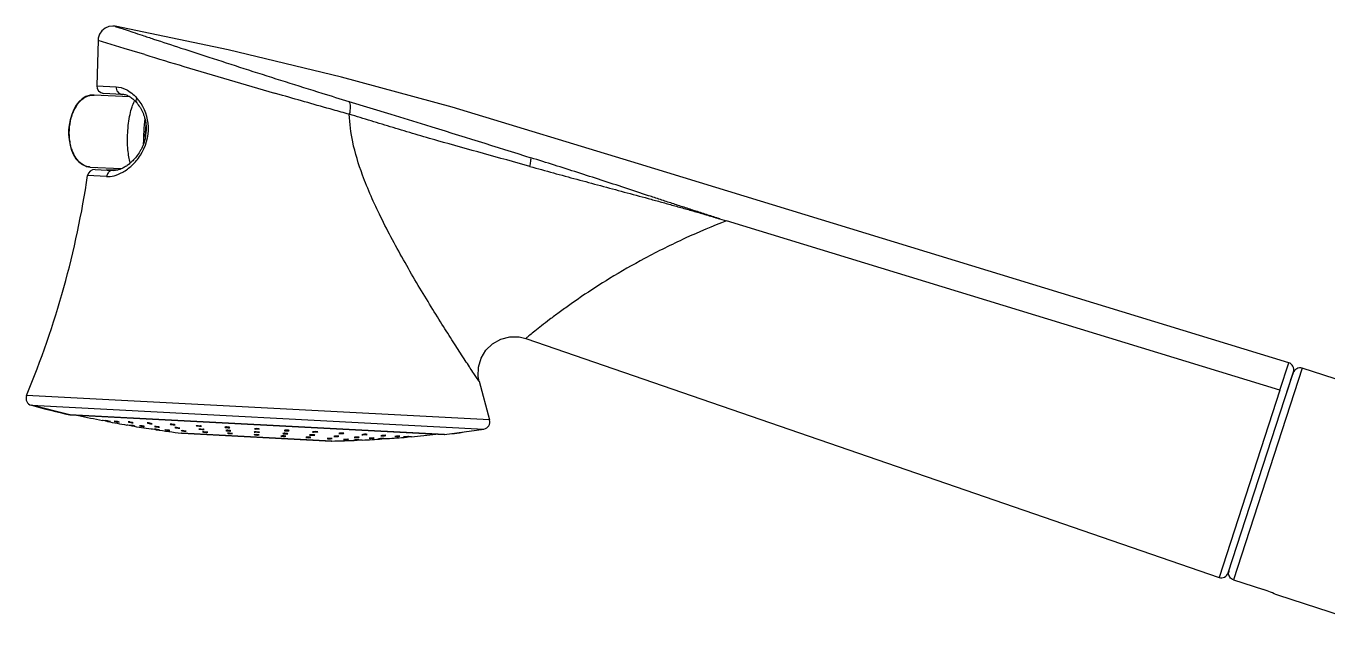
# Model space of a CAD drawing. Header units: millimetres. Extents: x 120 to 1856, y -818 to 764.
# Drawn here: x 1290.6 to 1471.3, y -491.2 to -406.2 of the extents above; entities that cross this region are included whole.
import ezdxf

# ---------------------------------------------------------------- set-up
doc = ezdxf.new("R2010")
doc.units = ezdxf.units.MM
doc.header["$LTSCALE"] = 0.1

msp = doc.modelspace()

# ---------------------------------------------------------------- linework, layer by layer
at = {"color": 7, "linetype": 'Continuous'}
for p, q in [((1300.5778, -408.1669), (1300.4007, -414.4372)), ((1304.2167, -409.275), (1300.5778, -408.1669)), ((1305.3258, -409.6113), (1304.2167, -409.275)), ((1307.0772, -410.141), (1305.3258, -409.6113)), ((1300.4007, -414.4372), (1300.3995, -414.4616)), ((1300.3995, -414.4618), (1303.0849, -414.6025)), ((1303.9226, -415.6478), (1301.3458, -415.5127)), ((1326.1882, -415.7887), (1325.0907, -415.4714)), ((1304.9463, -416.0018), (1300.0335, -415.7444)), ((1305.9448, -416.8205), (1305.6058, -416.4683)), ((1335.3895, -416.6378), (1341.2426, -418.4193)), ((1375.601, -425.2726), (1349.7329, -417.4278)), ((1296.5032, -420.5662), (1296.6048, -420.5715)), ((1307.1167, -421.5063), (1307.1568, -420.7406)), ((1307.2497, -420.8365), (1307.1524, -420.8328)), ((1307.122, -421.4142), (1307.1574, -421.4166)), ((1299.5101, -425.7306), (1303.7757, -425.9542)), ((1300.1821, -426.0663), (1302.6981, -426.1981)), ((1301.805, -426.0512), (1301.7998, -426.1511)), ((1301.8051, -426.0512), (1303.2336, -426.1261)), ((1465.877, -452.8728), (1375.601, -425.2726)), ((1301.7598, -427.0538), (1299.1408, -426.9166)), ((1386.8753, -432.9023), (1387.8371, -433.1963)), ((1464.641, -456.6759), (1387.8378, -433.1948)), ((1359.96, -449.5155), (1456.2003, -482.6537)), ((1467.747, -453.6452), (1458.2138, -482.9855)), ((1464.6567, -456.6843), (1465.875, -452.8773)), ((1492.5506, -461.7044), (1467.747, -453.6452)), ((1353.4788, -455.4453), (1354.944, -460.8011)), ((1457.477, -482.0172), (1466.5355, -454.1379)), ((1465.3772, -457.701), (1466.5179, -454.188)), ((1465.9717, -455.8729), (1466.235, -455.0618)), ((1466.5329, -454.142), (1466.235, -455.0618)), ((1464.6405, -456.6775), (1456.2003, -482.6537)), ((1354.944, -460.8011), (1290.6626, -457.4323)), ((1296.6644, -460.1156), (1291.326, -458.7809)), ((1291.326, -458.7809), (1354.1433, -462.073)), ((1296.7161, -460.1229), (1296.6644, -460.1156)), ((1348.6947, -462.8424), (1296.6644, -460.1156)), ((1296.7161, -460.1229), (1348.6425, -462.8442)), ((1301.2279, -460.8898), (1301.2018, -460.8847)), ((1301.3026, -460.9044), (1301.2279, -460.8898)), ((1301.5487, -460.9527), (1301.3026, -460.9044)), ((1301.6822, -460.9789), (1301.5487, -460.9527)), ((1301.889, -460.9518), (1301.6071, -460.9069)), ((1301.6071, -460.9069), (1301.7106, -460.9339)), ((1301.7947, -461.001), (1301.6822, -460.9789)), ((1301.7106, -460.9339), (1301.8858, -460.9704)), ((1301.8695, -461.0156), (1301.7947, -461.001)), ((1301.8956, -461.0208), (1301.8695, -461.0156)), ((1302.1973, -461.014), (1302.0222, -460.9775)), ((1302.1316, -461.0167), (1302.301, -461.041)), ((1302.301, -461.041), (1302.1973, -461.014)), ((1303.1547, -461.0177), (1302.8078, -460.9726)), ((1302.8078, -460.9726), (1302.9105, -461.0054)), ((1302.9105, -461.0054), (1303.0211, -461.0299)), ((1303.2882, -461.0793), (1303.4008, -461.096)), ((1303.3991, -461.0684), (1303.2887, -461.0439)), ((1303.502, -461.1012), (1303.3991, -461.0684)), ((1303.4008, -461.096), (1303.502, -461.1012)), ((1304.5904, -461.5172), (1304.5736, -461.5143)), ((1304.6394, -461.5257), (1304.5904, -461.5172)), ((1304.716, -461.5389), (1304.6394, -461.5257)), ((1304.9209, -461.5743), (1304.716, -461.5389)), ((1304.7576, -461.0794), (1304.8592, -461.1167)), ((1304.9107, -461.1289), (1305.156, -461.1754)), ((1305.1671, -461.6167), (1304.9209, -461.5743)), ((1305.2889, -461.5755), (1305.0173, -461.5386)), ((1305.0173, -461.5386), (1305.1203, -461.5627)), ((1305.2991, -461.1493), (1305.0546, -461.1029)), ((1305.1203, -461.5627), (1305.2869, -461.5934)), ((1305.242, -461.6296), (1305.1671, -461.6167)), ((1305.2683, -461.6342), (1305.242, -461.6296)), ((1305.2763, -461.1927), (1305.3736, -461.2028)), ((1305.4523, -461.1988), (1305.3504, -461.1615)), ((1305.3736, -461.2028), (1305.4523, -461.1988)), ((1305.609, -461.6322), (1305.4425, -461.6016)), ((1305.5362, -461.6347), (1305.7121, -461.6564)), ((1305.7121, -461.6564), (1305.609, -461.6322)), ((1306.6912, -461.6507), (1306.3268, -461.6104)), ((1306.3268, -461.6104), (1306.429, -461.6397)), ((1306.429, -461.6397), (1306.5227, -461.6582)), ((1306.7943, -461.7025), (1306.9923, -461.7245)), ((1306.9195, -461.6926), (1306.826, -461.6741)), ((1307.0219, -461.722), (1306.9195, -461.6926)), ((1306.9923, -461.7245), (1307.0219, -461.7222)), ((1307.3812, -461.2231), (1307.4817, -461.2637)), ((1307.4817, -461.2637), (1307.8592, -461.3294)), ((1307.9761, -461.2896), (1307.5987, -461.2238)), ((1307.9759, -462.0692), (1307.9496, -462.0653)), ((1308.0511, -462.0805), (1307.9759, -462.0692)), ((1308.0766, -461.3301), (1307.9761, -461.2896)), ((1308.164, -462.0973), (1308.0511, -462.0805)), ((1308.4308, -462.1371), (1308.164, -462.0973)), ((1308.5436, -462.1539), (1308.4308, -462.1371)), ((1308.6292, -461.7307), (1308.4359, -461.7259)), ((1308.4359, -461.7259), (1308.5372, -461.7592)), ((1308.449, -462.0915), (1308.4371, -462.092)), ((1308.4371, -462.092), (1308.4697, -462.1005)), ((1308.4999, -462.0962), (1308.449, -462.0915)), ((1308.4697, -462.1005), (1308.5396, -462.1132)), ((1308.5849, -462.1064), (1308.4999, -462.0962)), ((1308.5372, -461.7592), (1308.5663, -461.7653)), ((1308.5396, -462.1132), (1308.8758, -462.1644)), ((1308.6188, -462.1651), (1308.5436, -462.1539)), ((1308.5658, -461.7653), (1308.9388, -461.8227)), ((1309.03, -462.1722), (1308.5849, -462.1064)), ((1308.6451, -462.169), (1308.6188, -462.1651)), ((1309.0017, -461.7881), (1308.6292, -461.7307)), ((1308.9388, -461.8227), (1309.1315, -461.8275)), ((1308.9849, -462.179), (1309.0699, -462.1893)), ((1309.03, -461.7942), (1309.0011, -461.7881)), ((1309.1315, -461.8275), (1309.03, -461.7942)), ((1309.0999, -462.1849), (1309.03, -462.1722)), ((1309.0699, -462.1893), (1309.1207, -462.194)), ((1309.1327, -462.1934), (1309.0999, -462.1849)), ((1309.1207, -462.1939), (1309.1327, -462.1934)), ((1309.9137, -462.1683), (1309.8666, -462.1703)), ((1309.8666, -462.1703), (1309.9086, -462.1841)), ((1309.9086, -462.1841), (1309.9685, -462.1961)), ((1310.4605, -462.2392), (1309.9137, -462.1683)), ((1309.9685, -462.1961), (1310.0732, -462.2139)), ((1310.3221, -462.2483), (1310.4332, -462.2605)), ((1310.5626, -462.265), (1310.4605, -462.2392)), ((1310.4621, -462.2632), (1310.5155, -462.2671)), ((1310.5155, -462.2671), (1310.5626, -462.265)), ((1310.5783, -461.3982), (1310.6357, -461.4289)), ((1310.6357, -461.4289), (1310.6627, -461.4367)), ((1310.6778, -461.4407), (1310.9901, -461.4935)), ((1311.1747, -461.4476), (1310.8192, -461.3905)), ((1311.217, -461.4594), (1311.1747, -461.4476)), ((1311.2744, -461.4901), (1311.217, -461.4594)), ((1311.4687, -461.8778), (1311.2389, -461.8793)), ((1311.2389, -461.8793), (1311.3138, -461.9093)), ((1311.3138, -461.9093), (1311.3304, -461.9132)), ((1311.3393, -461.9152), (1311.7053, -461.9694)), ((1311.8346, -461.9319), (1311.4687, -461.8778)), ((1311.7053, -461.9694), (1311.9338, -461.9705)), ((1311.8603, -461.9379), (1311.8339, -461.9319)), ((1311.9352, -461.9679), (1311.8603, -461.9379)), ((1312.1404, -462.2948), (1312.2432, -462.2904)), ((1312.177, -462.3099), (1312.1404, -462.2948)), ((1333.0198, -463.7356), (1312.16, -462.6424)), ((1312.1947, -462.6454), (1312.16, -462.6424)), ((1312.2415, -462.3239), (1312.177, -462.3099)), ((1312.1947, -462.6454), (1332.985, -463.735)), ((1312.2415, -462.3239), (1312.3546, -462.3427)), ((1312.7357, -462.3498), (1312.2432, -462.2904)), ((1312.6211, -462.3749), (1312.734, -462.3833)), ((1312.734, -462.3832), (1312.8098, -462.3847)), ((1312.8369, -462.3789), (1312.7357, -462.3498)), ((1312.8098, -462.3847), (1312.8369, -462.3789)), ((1314.2515, -461.6184), (1314.2259, -461.598)), ((1314.2515, -461.6184), (1314.2955, -461.6334)), ((1314.3246, -461.641), (1314.6544, -461.6888)), ((1314.3827, -461.5764), (1314.491, -461.5816)), ((1314.491, -461.5816), (1314.824, -461.6296)), ((1314.5954, -462.0631), (1314.7428, -462.0479)), ((1314.6291, -462.083), (1314.5954, -462.0631)), ((1314.6291, -462.083), (1314.6697, -462.0943)), ((1314.6544, -461.6888), (1314.7636, -461.6943)), ((1314.6951, -462.1001), (1315.0157, -462.1438)), ((1314.7428, -462.0479), (1314.8521, -462.0536)), ((1314.7636, -461.6943), (1314.9064, -461.6847)), ((1314.8661, -461.6411), (1314.824, -461.6296)), ((1314.8521, -462.0536), (1315.1927, -462.0989)), ((1314.8973, -461.6523), (1314.8661, -461.6411)), ((1314.9229, -461.6727), (1314.8973, -461.6523)), ((1314.9064, -461.6847), (1314.9229, -461.6727)), ((1315.0157, -462.1438), (1315.2881, -462.1413)), ((1315.2791, -462.4494), (1315.1034, -462.457)), ((1315.1034, -462.457), (1315.2039, -462.4878)), ((1315.2298, -462.1076), (1315.1927, -462.0989)), ((1315.2039, -462.4878), (1315.2963, -462.5026)), ((1315.2589, -462.116), (1315.2298, -462.1076)), ((1315.2926, -462.1359), (1315.2589, -462.116)), ((1315.7, -462.4965), (1315.2791, -462.4494)), ((1315.6251, -462.5348), (1315.7218, -462.5377)), ((1315.8007, -462.5272), (1315.7, -462.4965)), ((1315.7218, -462.5377), (1315.8007, -462.5272)), ((1318.1836, -461.8146), (1318.1898, -461.8248)), ((1318.3184, -461.7871), (1318.1892, -461.8068)), ((1318.1898, -461.8248), (1318.2399, -461.8463)), ((1318.2399, -461.8463), (1318.2818, -461.857)), ((1318.2818, -461.857), (1318.6539, -461.8983)), ((1318.4309, -461.7879), (1318.3184, -461.7871)), ((1318.3371, -462.2679), (1318.3454, -462.2778)), ((1318.4667, -462.2468), (1318.3412, -462.2624)), ((1318.3454, -462.2778), (1318.3958, -462.2955)), ((1318.3958, -462.2955), (1318.4363, -462.3045)), ((1318.7832, -461.8286), (1318.4309, -461.7879)), ((1318.4363, -462.3045), (1318.8107, -462.3434)), ((1318.5793, -462.2485), (1318.4667, -462.2468)), ((1318.5542, -462.646), (1318.6543, -462.6766)), ((1318.9358, -462.2867), (1318.5793, -462.2485)), ((1318.6543, -462.6766), (1318.8709, -462.7029)), ((1318.8422, -461.8447), (1318.7832, -461.8286)), ((1319.152, -462.6693), (1318.8145, -462.6347)), ((1318.8754, -461.8608), (1318.8422, -461.8447)), ((1318.8817, -461.8708), (1318.8754, -461.8608)), ((1318.993, -462.3002), (1318.9358, -462.2867)), ((1319.0269, -462.3135), (1318.993, -462.3002)), ((1319.0352, -462.3231), (1319.0269, -462.3135)), ((1319.2523, -462.7), (1319.152, -462.6693)), ((1322.2974, -462.4709), (1322.2764, -462.4838)), ((1322.2764, -462.4838), (1322.3755, -462.5183)), ((1322.5537, -462.4575), (1322.2974, -462.4709)), ((1322.3209, -462.0245), (1322.2996, -462.0402)), ((1322.2996, -462.0402), (1322.3977, -462.0802)), ((1322.5781, -462.006), (1322.3209, -462.0245)), ((1322.701, -462.5467), (1322.3755, -462.5183)), ((1322.7232, -462.111), (1322.3977, -462.0802)), ((1322.8761, -462.4859), (1322.5537, -462.4575)), ((1322.9003, -462.0367), (1322.5781, -462.006)), ((1322.8091, -462.5471), (1322.701, -462.5467)), ((1322.8315, -462.1104), (1322.7232, -462.111)), ((1322.9754, -462.5204), (1322.8761, -462.4859)), ((1322.9987, -462.0768), (1322.9003, -462.0367)), ((1326.4228, -462.2563), (1326.4156, -462.2657)), ((1326.4156, -462.2657), (1326.4897, -462.2978)), ((1326.5816, -462.2284), (1326.4286, -462.2531)), ((1326.5141, -462.3023), (1326.8627, -462.3235)), ((1326.6972, -462.2247), (1326.5816, -462.2284)), ((1327.017, -462.2462), (1326.6972, -462.2247)), ((1326.8627, -462.3235), (1326.9752, -462.3183)), ((1326.9752, -462.3183), (1327.0608, -462.3075)), ((1327.0814, -462.2606), (1327.017, -462.2462)), ((1327.0608, -462.3075), (1327.1084, -462.2922)), ((1327.1156, -462.2829), (1327.0814, -462.2606)), ((1327.1084, -462.2922), (1327.1157, -462.2828)), ((1330.401, -462.4648), (1330.3734, -462.4824)), ((1330.3734, -462.4824), (1330.3986, -462.4998)), ((1330.3986, -462.4998), (1330.4726, -462.5145)), ((1330.4589, -462.4524), (1330.401, -462.4648)), ((1330.5657, -462.5232), (1330.4726, -462.5145)), ((1330.7892, -462.5267), (1330.5657, -462.5232)), ((1330.9854, -462.5115), (1330.7892, -462.5267)), ((1331.049, -462.4636), (1330.975, -462.4489)), ((1331.0468, -462.4986), (1330.9854, -462.5115)), ((1331.0468, -462.4986), (1331.0744, -462.481)), ((1331.0744, -462.481), (1331.049, -462.4636)), ((1334.0813, -462.6577), (1334.021, -462.6823)), ((1334.021, -462.6823), (1334.0791, -462.7036)), ((1334.7229, -462.6636), (1334.6224, -462.6371)), ((1334.6625, -462.6881), (1334.7229, -462.6636)), ((1348.6947, -462.8424), (1354.1433, -462.073)), ((1318.9919, -462.7112), (1319.1877, -462.7137)), ((1319.1877, -462.7137), (1319.2523, -462.7)), ((1322.3573, -462.8776), (1322.2573, -462.8487)), ((1322.3573, -462.8776), (1322.4297, -462.8868)), ((1322.4297, -462.8868), (1322.605, -462.9006)), ((1322.8561, -462.8564), (1322.6085, -462.8335)), ((1322.7385, -462.905), (1322.9563, -462.8854)), ((1322.9563, -462.8854), (1322.8561, -462.8564)), ((1326.149, -463.028), (1325.9603, -463.0515)), ((1325.9603, -463.0515), (1326.0607, -463.0771)), ((1326.0607, -463.0771), (1326.2181, -463.0899)), ((1326.4025, -463.0323), (1326.149, -463.028)), ((1326.2249, -462.6907), (1326.2156, -462.6995)), ((1326.2156, -462.6995), (1326.2798, -462.7248)), ((1326.247, -462.6837), (1326.2249, -462.6907)), ((1326.2798, -462.7248), (1326.3151, -462.7306)), ((1326.3151, -462.7306), (1326.659, -462.7501)), ((1326.5597, -463.0451), (1326.4025, -463.0323)), ((1326.4424, -463.0948), (1326.5395, -463.0919)), ((1326.5395, -463.0919), (1326.6602, -463.0708)), ((1326.6602, -463.0708), (1326.5597, -463.0451)), ((1326.659, -462.7501), (1326.7707, -462.7466)), ((1326.7707, -462.7466), (1326.8568, -462.7384)), ((1326.8823, -462.6993), (1326.816, -462.6865)), ((1326.8568, -462.7384), (1326.9064, -462.7264)), ((1326.9156, -462.7176), (1326.8823, -462.6993)), ((1326.9064, -462.7264), (1326.9156, -462.7175)), ((1329.411, -463.2405), (1329.512, -463.2614)), ((1329.512, -463.2614), (1329.5849, -463.2664)), ((1329.5849, -463.2664), (1329.8279, -463.2708)), ((1329.938, -463.2177), (1329.6952, -463.2132)), ((1329.8279, -463.2708), (1330.0383, -463.261)), ((1330.0107, -463.2226), (1329.938, -463.2177)), ((1329.9929, -462.8882), (1329.9573, -462.9044)), ((1329.9573, -462.9044), (1329.9953, -462.9216)), ((1330.0476, -462.8795), (1329.9929, -462.8882)), ((1329.9953, -462.9216), (1330.0575, -462.9309)), ((1330.1118, -463.2436), (1330.0107, -463.2226)), ((1330.0383, -463.261), (1330.1118, -463.2436)), ((1330.0575, -462.9309), (1330.1668, -462.939)), ((1330.4279, -462.9399), (1330.5421, -462.9326)), ((1330.6203, -462.8878), (1330.5578, -462.8785)), ((1330.5689, -462.9297), (1330.6227, -462.9212)), ((1330.6582, -462.905), (1330.6203, -462.8878)), ((1330.6227, -462.9212), (1330.6582, -462.905)), ((1332.5919, -463.3775), (1332.3741, -463.4028)), ((1332.3741, -463.4028), (1332.476, -463.4179)), ((1332.476, -463.418), (1332.8579, -463.4172)), ((1332.9738, -463.3769), (1332.5919, -463.3775)), ((1332.8579, -463.4172), (1333.0756, -463.392)), ((1333.0756, -463.392), (1332.9738, -463.3769)), ((1332.985, -463.735), (1333.0198, -463.7356)), ((1333.3915, -463.0663), (1333.3138, -463.0882)), ((1333.3138, -463.0882), (1333.3868, -463.1066)), ((1333.415, -463.109), (1333.5102, -463.1132)), ((1333.5102, -463.1132), (1333.7404, -463.1107)), ((1333.7404, -463.1107), (1333.9213, -463.0971)), ((1334.0156, -463.073), (1333.9142, -463.0523)), ((1333.938, -463.095), (1334.0156, -463.073)), ((1334.0791, -462.7036), (1334.1213, -462.7086)), ((1334.1213, -462.7086), (1334.2215, -462.7143)), ((1334.2215, -462.7143), (1334.4637, -462.7103)), ((1334.4637, -462.7103), (1334.5756, -462.701)), ((1334.5756, -462.701), (1334.6345, -462.6931)), ((1334.6345, -462.6931), (1334.6625, -462.6881)), ((1334.8973, -463.5037), (1334.6479, -463.5273)), ((1334.6479, -463.5273), (1334.6945, -463.5342)), ((1334.6945, -463.5342), (1334.7298, -463.5356)), ((1334.7507, -463.536), (1335.1008, -463.5295)), ((1335.247, -463.4971), (1334.8973, -463.5037)), ((1335.1008, -463.5295), (1335.2125, -463.5233)), ((1335.2125, -463.5233), (1335.3432, -463.5093)), ((1335.3034, -463.4989), (1335.247, -463.4971)), ((1335.35, -463.5058), (1335.3034, -463.4989)), ((1336.0774, -463.6055), (1336.0893, -463.6073)), ((1336.1991, -463.5941), (1336.0796, -463.6045)), ((1336.2501, -463.2162), (1336.1168, -463.2418)), ((1336.1168, -463.2418), (1336.2191, -463.256)), ((1336.1809, -463.6075), (1336.5454, -463.595)), ((1336.2191, -463.256), (1336.3234, -463.2571)), ((1336.7168, -463.1992), (1336.2501, -463.2162)), ((1336.6762, -463.5754), (1336.3119, -463.588)), ((1336.5915, -463.6311), (1336.5649, -463.6322)), ((1336.5731, -463.248), (1336.686, -463.239)), ((1336.6674, -463.6278), (1336.5915, -463.6311)), ((1336.6582, -463.5888), (1336.7777, -463.5784)), ((1336.7691, -463.6234), (1336.6674, -463.6278)), ((1336.686, -463.239), (1336.7651, -463.2293)), ((1336.768, -463.5756), (1336.716, -463.575)), ((1336.8193, -463.2134), (1336.7168, -463.1992)), ((1336.7651, -463.2293), (1336.8193, -463.2134)), ((1336.7799, -463.5774), (1336.768, -463.5756)), ((1336.7815, -463.6229), (1336.7691, -463.6234)), ((1337.1649, -463.6062), (1336.7815, -463.6229)), ((1337.2674, -463.6018), (1337.1649, -463.6062)), ((1337.3222, -462.8275), (1337.218, -462.8573)), ((1337.218, -462.8573), (1337.3196, -462.877)), ((1337.4105, -462.8795), (1337.3196, -462.877)), ((1337.7277, -462.8641), (1337.4105, -462.8795)), ((1337.8165, -462.8534), (1337.7277, -462.8641)), ((1337.8165, -462.8534), (1337.8936, -462.8383)), ((1337.9207, -462.8236), (1337.8191, -462.804)), ((1337.8936, -462.8383), (1337.9207, -462.8236)), ((1338.4258, -463.3302), (1338.2259, -463.3573)), ((1338.2259, -463.3573), (1338.3293, -463.3644)), ((1338.3293, -463.3644), (1338.4263, -463.3626)), ((1338.8254, -463.3118), (1338.4258, -463.3302)), ((1338.7291, -463.3461), (1338.8369, -463.3361)), ((1338.9289, -463.319), (1338.8254, -463.3118)), ((1338.8369, -463.3361), (1338.9289, -463.319)), ((1339.8092, -463.4027), (1339.5354, -463.429)), ((1339.5354, -463.429), (1339.6396, -463.429)), ((1339.6396, -463.429), (1339.8478, -463.4184)), ((1340.1343, -463.3845), (1339.8092, -463.4027)), ((1339.9992, -462.9678), (1339.8417, -463.001)), ((1339.8417, -463.001), (1339.9446, -463.0139)), ((1339.9446, -463.0139), (1340.0421, -463.0128)), ((1339.9648, -463.4108), (1340.1706, -463.3942)), ((1340.0057, -463.4515), (1339.9791, -463.4533)), ((1340.4419, -462.9422), (1339.9992, -462.9678)), ((1340.0817, -463.4465), (1340.0057, -463.4515)), ((1340.1959, -463.4389), (1340.0817, -463.4465)), ((1340.2387, -463.3845), (1340.1343, -463.3845)), ((1340.1706, -463.3942), (1340.2387, -463.3845)), ((1340.3308, -463.43), (1340.1959, -463.4389)), ((1340.568, -463.4143), (1340.3308, -463.43)), ((1340.3875, -462.9882), (1340.4777, -462.9755)), ((1340.545, -462.955), (1340.4419, -462.9422)), ((1340.4777, -462.9755), (1340.545, -462.955)), ((1340.6018, -463.4121), (1340.568, -463.4143)), ((1340.65, -463.4089), (1340.6018, -463.4121)), ((1340.6825, -463.4067), (1340.65, -463.4089)), ((1340.6825, -463.4067), (1340.6652, -463.4079)), ((1342.0096, -463.0732), (1341.7914, -463.1078)), ((1341.7914, -463.1078), (1341.8956, -463.1132)), ((1341.8956, -463.1132), (1342.0117, -463.1081)), ((1342.391, -463.0473), (1342.0096, -463.0732)), ((1342.3762, -463.0761), (1342.2771, -463.0872)), ((1342.4953, -463.0526), (1342.3762, -463.0761)), ((1342.391, -463.0473), (1342.4953, -463.0526)), ((1343.276, -463.1396), (1342.9922, -463.1736)), ((1342.9922, -463.1736), (1343.0972, -463.1714)), ((1343.0972, -463.1714), (1343.2987, -463.1566)), ((1343.5911, -463.1149), (1343.276, -463.1396)), ((1343.4239, -463.1934), (1343.3974, -463.1958)), ((1343.4124, -463.1467), (1343.6246, -463.1247)), ((1343.4998, -463.1867), (1343.4239, -463.1934)), ((1343.5952, -463.1782), (1343.4998, -463.1867)), ((1343.6963, -463.1127), (1343.5911, -463.1149)), ((1343.6142, -463.1765), (1343.5952, -463.1782)), ((1343.7496, -463.1644), (1343.6142, -463.1765)), ((1343.6246, -463.1247), (1343.6963, -463.1127)), ((1343.9872, -463.1432), (1343.7496, -463.1644)), ((1344.021, -463.1402), (1343.9872, -463.1432)), ((1344.0752, -463.1353), (1344.021, -463.1402)), ((1344.1017, -463.133), (1344.0752, -463.1353)), ((1348.6425, -462.8442), (1348.6947, -462.8424)), ((1458.2138, -482.9855), (1462.3509, -484.3297)), ((1482.971, -491.1871), (1464.3493, -485.1366))]:
    msp.add_line(p, q, dxfattribs=at)
for points in [[(1302.9575, -406.2112), (1302.658, -406.1765), (1302.0957, -406.2338), (1301.5529, -406.4582), (1301.0945, -406.8343), (1300.7685, -407.3227), (1300.6024, -407.863), (1300.5778, -408.1669)], [(1349.7329, -417.4278), (1334.3882, -413.2436), (1318.6419, -409.4659), (1302.9575, -406.2112)], [(1300.0335, -415.7444), (1299.4842, -415.7802), (1298.9085, -415.9608), (1298.3822, -416.2744), (1297.9371, -416.6807), (1297.5535, -417.1717), (1297.213, -417.767), (1296.9279, -418.443), (1296.7095, -419.1702), (1296.5668, -419.9106), (1296.5032, -420.5662)], [(1296.5032, -420.5662), (1296.4977, -421.2227), (1296.5614, -421.9714), (1296.7008, -422.7134), (1296.9116, -423.4128), (1297.1871, -424.0412), (1297.5188, -424.5746), (1297.9201, -425.029), (1298.4104, -425.3974), (1298.9643, -425.6375), (1299.51, -425.7306)], [(1353.4824, -455.4597), (1353.3612, -454.7809), (1353.388, -453.4978), (1353.747, -452.2489), (1354.421, -451.1281), (1355.3438, -450.2344), (1356.4904, -449.5947), (1357.7559, -449.2764), (1359.0586, -449.296), (1359.9601, -449.5154)]]:
    msp.add_lwpolyline(points, dxfattribs=at)
for centre, radius, start, end in [((1818.3238, 1283.1657), 1768.8021, 253.1997785, 253.383543), ((1771.1044, 1124.3366), 1603.1026, 253.3774019, 253.8460542), ((1301.3981, -414.5141), 1, 177, 267), ((1698.6982, 763.2359), 1234.5429, 252.7045587, 252.8852591), ((1299.8919, -417.9137), 2.172, 100.280473, 101.702669), ((1307.8487, -417.8967), 2.5411, 148.6096, 149.693775), ((1300.2016, -421.1696), 7.6395, 37.224361, 41.438473), ((1330.2913, -421.9323), 23.1652, 174.621326, 177.051224), ((1301.4248, -420.4573), 5.8472, 349.560768, 355.89034), ((1301.489, -420.4652), 5.7826, 355.922504, 357.279089), ((1331.9721, -422.8089), 24.8895, 177.000035, 177.463369), ((1299.5961, -423.5583), 2.1721, 251.932138, 253.798139), ((1300.1298, -427.0649), 1, 87, 171.469785), ((1170.5789, -407.6336), 130, 337.476201, 351.469785), ((1465.5816, -453.8334), 1.0001, 342.291413, 72.941436), ((1467.438, -454.5963), 1, 72, 162), ((1291.5863, -457.8154), 1, 157.476201, 254.912861), ((1330.4212, -313.7581), 150.2, 254.912861, 257.012049), ((1330.4212, -313.7581), 150, 257.470867, 258.767191), ((1353.9853, -461.0855), 1, 279.087139, 16.523799), ((1304.3701, -448.486), 12.7292, 258.745816, 259.356555), ((1299.5303, -473.5004), 12.7684, 78.745763, 79.354659), ((1330.4212, -313.7581), 150, 259.037243, 260.077413), ((1303.9264, -450.8682), 10.306, 259.334782, 259.971117), ((1304.2672, -455.0285), 6.1294, 258.269933, 259.545148), ((1302.0406, -467.0548), 6.1391, 78.269886, 79.54454), ((1304.2556, -455.1213), 6.036, 259.493549, 260.77658), ((1305.3786, -459.0452), 2.1357, 255.924168, 257.343738), ((1305.742, -457.5263), 3.6959, 260.877096, 262.76103), ((1330.4212, -313.7581), 150, 260.346659, 261.384045), ((1307.5586, -448.6591), 13.1322, 260.038825, 260.718478), ((1303.1659, -474.5643), 13.1611, 80.038779, 80.716966), ((1304.8303, -463.2371), 2.1398, 75.932169, 77.343972), ((1307.1728, -451.0374), 10.7229, 260.703334, 261.221115), ((1307.6472, -455.5869), 6.1745, 259.506741, 260.775691), ((1307.7013, -455.2904), 6.4759, 260.723169, 261.948718), ((1305.7003, -467.7521), 6.1814, 79.506689, 80.774673), ((1330.4212, -313.7581), 150, 261.652631, 263.007363), ((1310.2613, -452.2368), 10.0238, 262.054597, 262.683789), ((1311.155, -455.3193), 6.9789, 261.082422, 263.145565), ((1310.7171, -459.3331), 2.9412, 264.461777, 265.026642), ((1310.922, -460.4755), 0.9956, 254.903058, 255.803552), ((1311.4262, -461.4817), 0.4421, 257.484063, 258.744621), ((1313.0616, -457.6019), 4.7933, 261.517923, 264.72702), ((1314.51, -460.8717), 0.7914, 254.268271, 256.445755), ((1314.902, -461.1296), 0.9922, 256.459748, 257.967082), ((1315.8082, -458.8817), 3.6569, 261.953071, 263.669925), ((1315.8666, -458.3871), 4.155, 263.621013, 265.194717), ((1315.8064, -459.139), 3.4007, 265.144355, 266.94372), ((1318.7044, -460.0966), 1.8024, 268.392613, 270.309949), ((1318.8841, -460.2099), 2.1348, 268.02784, 269.647548), ((1326.6362, -461.5699), 0.7425, 258.622916, 260.531842), ((1330.4212, -313.7581), 150.2, 276.987951, 279.087139), ((1319.1859, -459.0309), 3.6854, 265.096531, 266.98346), ((1322.7845, -459.5234), 3.382, 266.957816, 269.220226), ((1326.4067, -459.5361), 3.5588, 266.961578, 270.574485), ((1330.177, -463.974), 1.1021, 95.951174, 96.742048), ((1330.3083, -459.9028), 3.0395, 267.332777, 272.256351), ((1330.4314, -461.7734), 1.1645, 275.457022, 276.785734), ((1330.4212, -313.7581), 150, 270.992637, 272.347364), ((1333.4915, -462.0282), 1.0835, 264.456984, 265.954511), ((1333.7913, -462.0222), 1.0827, 276.899855, 277.788124), ((1334.7887, -461.2725), 2.2638, 268.508234, 269.035921), ((1336.1204, -459.8539), 3.7541, 270.316895, 270.923998), ((1336.7803, -473.2341), 9.6574, 92.780095, 93.450356), ((1336.2851, -458.7542), 4.503, 270.487469, 273.667363), ((1336.0777, -453.9646), 9.6417, 272.780476, 273.45168), ((1336.7375, -467.3556), 3.7807, 90.325653, 90.929265), ((1330.4212, -313.7581), 150, 272.615967, 273.653336), ((1338.2461, -457.4758), 5.8896, 271.752882, 272.646029), ((1338.2306, -456.9914), 6.3742, 272.584655, 274.485642), ((1339.0507, -450.2001), 13.2423, 273.45097, 273.958214), ((1339.9269, -459.065), 3.9495, 271.672674, 273.347831), ((1339.9032, -458.5932), 4.4219, 273.296407, 274.851278), ((1339.9902, -459.5756), 3.4356, 274.790929, 276.640715), ((1330.4212, -313.7581), 150, 273.922598, 274.962747), ((1341.6646, -457.0483), 6.0697, 273.278021, 274.517347), ((1341.6653, -456.9891), 6.1288, 274.468095, 275.729881), ((1342.2414, -450.4089), 12.7915, 274.741259, 275.252699), ((1330.4212, -313.7581), 150, 275.23282, 276.529133), ((1456.5259, -481.7082), 1, 251, 342), ((1458.5419, -482.0313), 1.0169, 175.860747, 179.640601), ((1458.552, -482.0321), 1.027, 162.043677, 175.857458), ((1457.4684, -499.3007), 15.7471, 64.089454, 71.937182)]:
    msp.add_arc(centre, radius, start, end, dxfattribs=at)
msp.add_ellipse((1307.4725, -421.1411), major_axis=(0.2617, 4.9931), ratio=0.11205702, start_param=1.14560212, end_param=1.85838934, dxfattribs=at)
for points, knots in [([(1302.9575, -406.2112), (1302.9037, -406.2008), (1303.3704, -406.3375), (1303.5869, -406.4259), (1304.4872, -406.7155), (1305.4734, -407.0473), (1306.8099, -407.4886), (1309.0261, -408.2201), (1312.3053, -409.2962), (1316.6889, -410.7218), (1323.2158, -412.8234), (1328.259, -414.4239), (1331.6699, -415.4864)], [0, 0, 0, 0, 0.00544685, 0.02184334, 0.04861243, 0.08528738, 0.13139394, 0.18625817, 0.31835027, 0.4739055, 0.64480491, 1, 1, 1, 1]), ([(1303.0849, -414.6025), (1303.0718, -414.8534), (1303.2102, -415.3685), (1303.6912, -415.6356), (1303.9226, -415.6478)], [0, 0, 0, 0, 0.5203208, 1, 1, 1, 1]), ([(1303.085, -414.6016), (1303.5621, -414.6267), (1304.6445, -414.9492), (1305.5134, -415.6582), (1305.9288, -416.1133)], [0, 0, 0, 0, 0.43672101, 1, 1, 1, 1]), ([(1305.6058, -416.4683), (1305.545, -416.4116), (1305.3968, -416.2817), (1305.1622, -416.1055), (1304.8187, -415.893), (1304.4778, -415.7475), (1304.1955, -415.6795), (1304.0376, -415.6562), (1303.9612, -415.6498), (1303.9226, -415.6478)], [0, 0, 0, 0, 0.10432295, 0.25360246, 0.40288197, 0.70144098, 0.85072049, 0.92536025, 1, 1, 1, 1]), ([(1296.6063, -420.5716), (1296.6362, -420.0166), (1296.7605, -419.2005), (1297.0966, -418.1878), (1297.6249, -417.0575), (1298.3297, -416.2243), (1299.0155, -415.9258)], [0, 0, 0, 0, 0.30690465, 0.45177993, 0.58698147, 1, 1, 1, 1]), ([(1299.0155, -415.9258), (1299.0518, -415.91), (1299.1933, -415.8526), (1299.3407, -415.8098), (1299.4514, -415.7869)], [0, 0, 0, 0, 0.2592497, 1, 1, 1, 1]), ([(1299.5043, -415.7766), (1299.5494, -415.7684), (1299.7245, -415.7423), (1299.9025, -415.7376), (1300.0336, -415.7444)], [0, 0, 0, 0, 0.25865536, 1, 1, 1, 1]), ([(1301.7598, -427.0538), (1302.1091, -427.0679), (1302.8998, -426.9747), (1304.1191, -426.4537), (1305.3867, -425.495), (1307.0221, -423.5646), (1308.0235, -420.2279), (1307.0518, -417.5606), (1306.2847, -416.5482)], [0, 0, 0, 0, 0.0765404, 0.17151217, 0.28705268, 0.42138822, 0.72187585, 1, 1, 1, 1]), ([(1304.6983, -420.9957), (1304.7217, -420.5488), (1304.798, -419.6866), (1304.9989, -418.4771), (1305.2692, -417.4539), (1305.5132, -416.8567), (1305.6548, -416.6144)], [0, 0, 0, 0, 0.29737917, 0.57461664, 0.81353544, 1, 1, 1, 1]), ([(1305.9286, -416.1137), (1305.8695, -416.2355), (1305.7933, -416.4797), (1305.8723, -416.737), (1305.9448, -416.8205)], [0, 0, 0, 0, 0.5504459, 1, 1, 1, 1]), ([(1305.9448, -416.8205), (1305.9817, -416.863), (1306.0534, -416.9485), (1306.1962, -417.1312), (1306.3689, -417.3771), (1306.5664, -417.7042), (1306.7513, -418.0671), (1306.9167, -418.4623), (1307.1034, -419.026), (1307.2321, -419.6591), (1307.2754, -420.2893), (1307.2717, -420.6003), (1307.2651, -420.7397)], [0, 0, 0, 0, 0.05092377, 0.10184752, 0.20369502, 0.30554252, 0.40739002, 0.50923753, 0.61108503, 0.81478003, 0.91662753, 1, 1, 1, 1]), ([(1335.4611, -418.4116), (1334.7146, -418.2068), (1331.6192, -417.3482), (1328.5308, -416.4648), (1326.1882, -415.7887)], [0, 0, 0, 0, 0.24096759, 1, 1, 1, 1]), ([(1335.3895, -416.6383), (1335.5368, -416.8374), (1335.6288, -417.4775), (1335.5459, -418.0674), (1335.4612, -418.4114)], [0, 0, 0, 0, 0.41143934, 1, 1, 1, 1]), ([(1360.5316, -425.6422), (1358.3866, -425.0474), (1354.1234, -423.8698), (1348.8166, -422.3948), (1344.6285, -421.1985), (1341.5463, -420.2631), (1338.4893, -419.3514), (1336.4735, -418.7055), (1335.461, -418.4114)], [0, 0, 0, 0, 0.25592021, 0.50848578, 0.63324015, 0.75667532, 0.87878828, 1, 1, 1, 1]), ([(1353.4824, -455.4597), (1353.5727, -455.5882), (1352.8272, -454.4886), (1352.5052, -453.9873), (1351.2676, -452.1186), (1350.0181, -450.1875), (1348.468, -447.7579), (1346.7918, -445.0653), (1345.0041, -442.1097), (1342.5953, -437.969), (1339.8719, -432.9301), (1337.3657, -427.3515), (1335.884, -422.5769), (1335.5019, -419.6984), (1335.461, -418.4116)], [0, 0, 0, 0, 0.01132954, 0.04294259, 0.09019316, 0.14925405, 0.21788655, 0.29499726, 0.3789889, 0.46672333, 0.64060925, 0.79187375, 0.90713951, 1, 1, 1, 1]), ([(1341.2431, -418.4203), (1342.8367, -418.9054), (1349.3273, -420.8826), (1355.8004, -422.9164), (1360.6854, -424.4469)], [0, 0, 0, 0, 0.24551961, 1, 1, 1, 1]), ([(1298.5228, -425.4472), (1297.8705, -425.0805), (1297.2545, -424.178), (1296.8463, -422.9979), (1296.6168, -421.9539), (1296.5779, -421.1278), (1296.6063, -420.5716)], [0, 0, 0, 0, 0.4127166, 0.54792389, 0.69287049, 1, 1, 1, 1]), ([(1305.0706, -425.1411), (1304.9818, -424.8769), (1304.8405, -424.2752), (1304.6645, -422.8921), (1304.6576, -421.7723), (1304.6983, -420.9957)], [0, 0, 0, 0, 0.20007165, 0.4418239, 1, 1, 1, 1]), ([(1307.1752, -421.5168), (1307.1555, -421.6238), (1307.0977, -421.8961), (1306.9759, -422.3214), (1306.8056, -422.7751), (1306.6051, -423.2063), (1306.3143, -423.7297), (1305.9091, -424.3099), (1305.3983, -424.8781), (1304.8881, -425.3306), (1304.3856, -425.6833), (1303.9158, -425.9361), (1303.4739, -426.1045), (1303.1307, -426.1795), (1302.876, -426.2017), (1302.7581, -426.2013), (1302.6981, -426.1981)], [0, 0, 0, 0, 0.03111012, 0.0795546, 0.12799909, 0.17644358, 0.22488807, 0.32177704, 0.41866602, 0.51555499, 0.61244397, 0.70933294, 0.80622192, 0.9031109, 0.95155538, 1, 1, 1, 1]), ([(1360.5316, -425.6422), (1360.5844, -425.4206), (1360.6613, -425.0253), (1360.6953, -424.6212), (1360.6854, -424.4466)], [0, 0, 0, 0, 0.56563465, 1, 1, 1, 1]), ([(1386.8841, -432.9051), (1386.7422, -432.8801), (1386.4657, -432.7933), (1385.921, -432.6042), (1385.2327, -432.3854), (1384.4079, -432.1213), (1383.3096, -431.7643), (1381.9363, -431.3206), (1380.2904, -430.7835), (1378.6464, -430.2437), (1376.4575, -429.5229), (1373.726, -428.6232), (1370.4528, -427.554), (1366.1097, -426.153), (1362.8529, -425.1241), (1360.6853, -424.4454)], [0, 0, 0, 0, 0.0157034, 0.0314313, 0.0628944, 0.09435638, 0.12581786, 0.18872883, 0.25161667, 0.3144729, 0.37728597, 0.50273097, 0.62784192, 0.75249827, 1, 1, 1, 1]), ([(1298.9225, -425.6233), (1298.8889, -425.6123), (1298.7515, -425.5638), (1298.619, -425.5014), (1298.5228, -425.4472)], [0, 0, 0, 0, 0.24196132, 1, 1, 1, 1]), ([(1299.5102, -425.7307), (1299.4676, -425.7284), (1299.2921, -425.7147), (1299.118, -425.6813), (1298.9901, -425.6441)], [0, 0, 0, 0, 0.24263682, 1, 1, 1, 1]), ([(1302.0916, -426.4179), (1302.0452, -426.4591), (1301.8806, -426.6379), (1301.7847, -426.8757), (1301.7598, -427.0538)], [0, 0, 0, 0, 0.25652564, 1, 1, 1, 1]), ([(1302.6981, -426.1981), (1302.6472, -426.1955), (1302.4285, -426.2043), (1302.2166, -426.3069), (1302.0916, -426.4179)], [0, 0, 0, 0, 0.23352397, 1, 1, 1, 1]), ([(1360.5316, -425.6422), (1362.702, -426.244), (1365.9689, -427.1365), (1370.3381, -428.3159), (1373.637, -429.2014), (1376.3933, -429.9408), (1378.6009, -430.5422), (1380.2585, -430.9997), (1381.9159, -431.4653), (1383.2969, -431.8584), (1384.4006, -432.1797), (1385.2293, -432.419), (1385.9166, -432.6313), (1386.4667, -432.7967), (1386.7426, -432.8811), (1386.8841, -432.9051)], [0, 0, 0, 0, 0.24717571, 0.37167104, 0.49665277, 0.62203299, 0.68485634, 0.74776253, 0.81074446, 0.87379305, 0.90533906, 0.93689603, 0.96846456, 0.98425062, 1, 1, 1, 1]), ([(1387.8372, -433.1963), (1385.8984, -433.9424), (1382.0425, -435.5661), (1376.6264, -438.2581), (1371.8449, -441.0008), (1368.4189, -443.2059), (1366.1048, -444.8062), (1364.6313, -445.8674), (1363.329, -446.8395), (1362.206, -447.7055), (1361.2971, -448.4239), (1360.6666, -448.9364), (1360.3131, -449.2223), (1360.1075, -449.3973), (1360.0508, -449.4342), (1359.9504, -449.5276), (1359.96, -449.5154)], [0, 0, 0, 0, 0.19210863, 0.38660124, 0.55894861, 0.70158619, 0.76322705, 0.8191278, 0.86947203, 0.91358284, 0.95001394, 0.97731419, 0.98714342, 0.994256, 0.99855926, 1, 1, 1, 1]), ([(1305.0546, -461.1029), (1305.016, -461.0967), (1304.945, -461.0865), (1304.8549, -461.0759), (1304.7935, -461.0729), (1304.7676, -461.074), (1304.7577, -461.0771), (1304.7576, -461.0794)], [0, 0, 0, 0, 0.39109171, 0.71175849, 0.92159922, 0.97683542, 1, 1, 1, 1]), ([(1307.5987, -461.2238), (1307.5693, -461.2205), (1307.518, -461.2154), (1307.4468, -461.2119), (1307.4101, -461.2131), (1307.3815, -461.2173), (1307.3812, -461.2231)], [0, 0, 0, 0, 0.40314832, 0.71875582, 0.92065763, 1, 1, 1, 1]), ([(1307.8592, -461.3294), (1307.8885, -461.3327), (1307.9398, -461.3378), (1308.011, -461.3413), (1308.0477, -461.3401), (1308.0763, -461.3359), (1308.0766, -461.3301)], [0, 0, 0, 0, 0.4031583, 0.71876767, 0.920667, 1, 1, 1, 1]), ([(1310.8192, -461.3905), (1310.787, -461.3875), (1310.7301, -461.3831), (1310.6519, -461.3819), (1310.6097, -461.3842), (1310.5786, -461.3914), (1310.5783, -461.3982)], [0, 0, 0, 0, 0.3976589, 0.71282722, 0.91661503, 1, 1, 1, 1]), ([(1310.9901, -461.4935), (1311.0275, -461.4975), (1311.0939, -461.5036), (1311.1866, -461.5069), (1311.2357, -461.5046), (1311.2741, -461.498), (1311.2744, -461.4901)], [0, 0, 0, 0, 0.39155222, 0.70938852, 0.9171766, 1, 1, 1, 1]), ([(1311.9338, -461.9705), (1311.9342, -461.9701), (1311.9349, -461.9693), (1311.9352, -461.9683), (1311.9352, -461.9679)], [0, 0, 0, 0, 0.53696271, 1, 1, 1, 1]), ([(1314.2259, -461.598), (1314.2261, -461.5931), (1314.2435, -461.5839), (1314.2931, -461.577), (1314.3444, -461.5757), (1314.3827, -461.5764)], [0, 0, 0, 0, 0.09186912, 0.28968661, 1, 1, 1, 1]), ([(1315.2881, -462.1413), (1315.2893, -462.1406), (1315.2913, -462.1392), (1315.2925, -462.1369), (1315.2926, -462.1359)], [0, 0, 0, 0, 0.5783146, 1, 1, 1, 1]), ([(1318.1892, -461.8068), (1318.1877, -461.8079), (1318.1851, -461.8101), (1318.1837, -461.8133), (1318.1837, -461.8148)], [0, 0, 0, 0, 0.56224777, 1, 1, 1, 1]), ([(1318.3412, -462.2624), (1318.3401, -462.2632), (1318.3382, -462.2647), (1318.3372, -462.267), (1318.3372, -462.268)], [0, 0, 0, 0, 0.56504093, 1, 1, 1, 1]), ([(1318.8145, -462.6347), (1318.7799, -462.6329), (1318.7189, -462.6307), (1318.6335, -462.6301), (1318.5899, -462.6352), (1318.5546, -462.639), (1318.5542, -462.646)], [0, 0, 0, 0, 0.39603348, 0.71357226, 0.92002229, 1, 1, 1, 1]), ([(1318.7142, -461.899), (1318.7551, -461.8987), (1318.8098, -461.896), (1318.8631, -461.8866), (1318.8814, -461.8762), (1318.8817, -461.8708)], [0, 0, 0, 0, 0.7070368, 0.90594391, 1, 1, 1, 1]), ([(1318.871, -462.3446), (1318.8937, -462.3448), (1318.9333, -462.3445), (1318.9862, -462.3403), (1319.0159, -462.3361), (1319.035, -462.328), (1319.0352, -462.3231)], [0, 0, 0, 0, 0.40489049, 0.71478411, 0.91303584, 1, 1, 1, 1]), ([(1322.9754, -462.5204), (1322.9751, -462.5255), (1322.956, -462.5341), (1322.9256, -462.5395), (1322.8722, -462.5452), (1322.8321, -462.5466), (1322.8091, -462.5471)], [0, 0, 0, 0, 0.08900659, 0.28828123, 0.59747807, 1, 1, 1, 1]), ([(1322.9987, -462.0768), (1322.9984, -462.0824), (1322.9803, -462.0933), (1322.927, -462.1047), (1322.8724, -462.1089), (1322.8315, -462.1104)], [0, 0, 0, 0, 0.0960121, 0.29580117, 1, 1, 1, 1]), ([(1326.816, -462.6865), (1326.713, -462.6717), (1326.5571, -462.6648), (1326.3674, -462.6689), (1326.281, -462.6759), (1326.247, -462.6837)], [0, 0, 0, 0, 0.54710845, 0.81649333, 1, 1, 1, 1]), ([(1326.4286, -462.2531), (1326.4276, -462.2536), (1326.4256, -462.2546), (1326.4237, -462.2557), (1326.4228, -462.2563)], [0, 0, 0, 0, 0.52681321, 1, 1, 1, 1]), ([(1330.975, -462.4489), (1330.8883, -462.4375), (1330.7155, -462.4331), (1330.5427, -462.4395), (1330.4589, -462.4524)], [0, 0, 0, 0, 0.5076228, 1, 1, 1, 1]), ([(1334.6224, -462.6371), (1334.5283, -462.6284), (1334.3473, -462.6303), (1334.1659, -462.6407), (1334.0813, -462.6577)], [0, 0, 0, 0, 0.52257134, 1, 1, 1, 1]), ([(1322.2573, -462.8487), (1322.2574, -462.8456), (1322.2688, -462.8401), (1322.3011, -462.834), (1322.374, -462.8287), (1322.4808, -462.8284), (1322.5638, -462.8311), (1322.6085, -462.8335)], [0, 0, 0, 0, 0.02638382, 0.08508727, 0.30071221, 0.6214852, 1, 1, 1, 1]), ([(1329.6952, -463.2132), (1329.6578, -463.2137), (1329.5915, -463.2158), (1329.4982, -463.2197), (1329.4509, -463.2294), (1329.4115, -463.2328), (1329.411, -463.2405)], [0, 0, 0, 0, 0.39125652, 0.70968636, 0.9193012, 1, 1, 1, 1]), ([(1330.5578, -462.8785), (1330.4759, -462.8695), (1330.3105, -462.865), (1330.1451, -462.8693), (1330.0628, -462.8779)], [0, 0, 0, 0, 0.49887735, 1, 1, 1, 1]), ([(1333.9142, -463.0523), (1333.8251, -463.0459), (1333.6504, -463.0467), (1333.4758, -463.0548), (1333.3915, -463.0663)], [0, 0, 0, 0, 0.51222269, 1, 1, 1, 1]), ([(1335.3432, -463.5093), (1335.3449, -463.5088), (1335.3471, -463.5082), (1335.3499, -463.5066), (1335.35, -463.5058)], [0, 0, 0, 0, 0.6883201, 1, 1, 1, 1]), ([(1336.0796, -463.6045), (1336.0791, -463.6046), (1336.0784, -463.6048), (1336.0775, -463.6053), (1336.0775, -463.6055)], [0, 0, 0, 0, 0.69762908, 1, 1, 1, 1]), ([(1336.7777, -463.5784), (1336.7782, -463.5783), (1336.7789, -463.5781), (1336.7798, -463.5776), (1336.7798, -463.5774)], [0, 0, 0, 0, 0.69753564, 1, 1, 1, 1]), ([(1337.8191, -462.804), (1337.7363, -462.7996), (1337.5701, -462.8032), (1337.4044, -462.8154), (1337.3222, -462.8275)], [0, 0, 0, 0, 0.49970946, 1, 1, 1, 1]), ([(1458.2138, -482.9855), (1458.0167, -482.9215), (1457.6548, -482.6587), (1457.5237, -482.2322), (1457.525, -482.0249)], [0, 0, 0, 0, 0.49986996, 1, 1, 1, 1])]:
    msp.add_open_spline(points, degree=3, knots=knots, dxfattribs=at)

doc.saveas('drawing.dxf')
